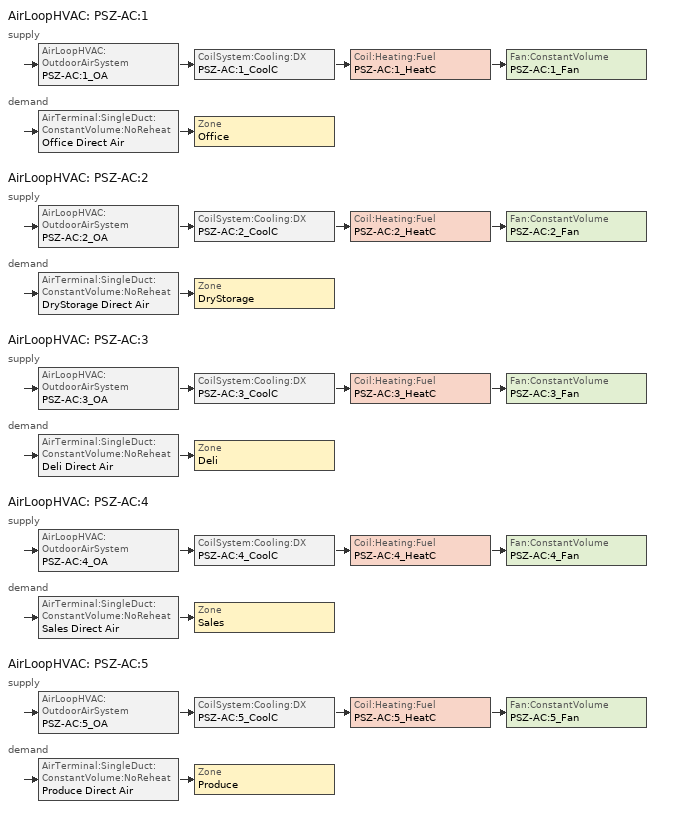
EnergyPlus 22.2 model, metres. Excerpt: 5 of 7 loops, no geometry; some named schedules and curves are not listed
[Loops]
AirLoopHVAC 'PSZ-AC:1'
 supply: AirLoopHVAC:OutdoorAirSystem 'PSZ-AC:1_OA' > CoilSystem:Cooling:DX 'PSZ-AC:1_CoolC' > Coil:Heating:Fuel 'PSZ-AC:1_HeatC' > Fan:ConstantVolume 'PSZ-AC:1_Fan'
 demand: AirTerminal:SingleDuct:ConstantVolume:NoReheat 'Office Direct Air' > Zone 'Office'
AirLoopHVAC 'PSZ-AC:2'
 supply: AirLoopHVAC:OutdoorAirSystem 'PSZ-AC:2_OA' > CoilSystem:Cooling:DX 'PSZ-AC:2_CoolC' > Coil:Heating:Fuel 'PSZ-AC:2_HeatC' > Fan:ConstantVolume 'PSZ-AC:2_Fan'
 demand: AirTerminal:SingleDuct:ConstantVolume:NoReheat 'DryStorage Direct Air' > Zone 'DryStorage'
AirLoopHVAC 'PSZ-AC:3'
 supply: AirLoopHVAC:OutdoorAirSystem 'PSZ-AC:3_OA' > CoilSystem:Cooling:DX 'PSZ-AC:3_CoolC' > Coil:Heating:Fuel 'PSZ-AC:3_HeatC' > Fan:ConstantVolume 'PSZ-AC:3_Fan'
 demand: AirTerminal:SingleDuct:ConstantVolume:NoReheat 'Deli Direct Air' > Zone 'Deli'
AirLoopHVAC 'PSZ-AC:4'
 supply: AirLoopHVAC:OutdoorAirSystem 'PSZ-AC:4_OA' > CoilSystem:Cooling:DX 'PSZ-AC:4_CoolC' > Coil:Heating:Fuel 'PSZ-AC:4_HeatC' > Fan:ConstantVolume 'PSZ-AC:4_Fan'
 demand: AirTerminal:SingleDuct:ConstantVolume:NoReheat 'Sales Direct Air' > Zone 'Sales'
AirLoopHVAC 'PSZ-AC:5'
 supply: AirLoopHVAC:OutdoorAirSystem 'PSZ-AC:5_OA' > CoilSystem:Cooling:DX 'PSZ-AC:5_CoolC' > Coil:Heating:Fuel 'PSZ-AC:5_HeatC' > Fan:ConstantVolume 'PSZ-AC:5_Fan'
 demand: AirTerminal:SingleDuct:ConstantVolume:NoReheat 'Produce Direct Air' > Zone 'Produce'
[Fan:ConstantVolume] Availability Schedule=HVACOperationSchd; Maximum Flow Rate {m3/s}=AUTOSIZE; Motor In Airstream Fraction=1
Name | Fan Total Efficiency | Pressure Rise {Pa} | Motor Efficiency
PSZ-AC:1_Fan | 0.53625 | 622 | 0.825
PSZ-AC:2_Fan; PSZ-AC:3_Fan; PSZ-AC:5_Fan | 0.56875 | 622 | 0.875
PSZ-AC:4_Fan | 0.5915 | 1109.648 | 0.91
[Fan:ZoneExhaust] Availability Schedule=HVACOperationSchd; Fan Total Efficiency=1; Pressure Rise {Pa}=1.0e-006
Name | Maximum Flow Rate {m3/s}
Deli Exhaust Fan | 0.3375
Sales Exhaust Fan | 1.0785
[Coil:Heating:Fuel] Availability Schedule=ALWAYS_ON; Fuel Type=NaturalGas; Nominal Capacity {W}=AUTOSIZE
Name | Burner Efficiency
PSZ-AC:1_HeatC; PSZ-AC:2_HeatC; PSZ-AC:5_HeatC | 0.8
PSZ-AC:3_HeatC; PSZ-AC:4_HeatC | 0.78
[Coil:Cooling:DX:SingleSpeed]
PSZ-AC:1_CoolC DXCoil: Availability Schedule=ALWAYS_ON; Gross Rated Total Cooling Capacity {W}=AUTOSIZE; Gross Rated Sensible Heat Ratio=AUTOSIZE; Gross Rated Cooling COP {W/W}=3.66668; Rated Air Flow Rate {m3/s}=AUTOSIZE; Total Cooling Capacity Function of Temperature Curve=Cool-Cap-fT; Total Cooling Capacity Function of Flow Fraction Curve=ConstantCubic; Energy Input Ratio Function of Temperature Curve=Cool-EIR-fT; Energy Input Ratio Function of Flow Fraction Curve=ConstantCubic; Part Load Fraction Correlation Curve=Cool-PLF-fPLR
[Coil:Cooling:DX:TwoSpeed] Availability Schedule=ALWAYS_ON; High Speed Gross Rated Total Cooling Capacity {W}=AUTOSIZE; High Speed Rated Sensible Heat Ratio=AUTOSIZE; High Speed Rated Air Flow Rate {m3/s}=AUTOSIZE; Total Cooling Capacity Function of Temperature Curve=Measured_CoolCStandard10Ton_CapFT; Total Cooling Capacity Function of Flow Fraction Curve=Measured_CoolCStandard10Ton_CapFF; Energy Input Ratio Function of Temperature Curve=Measured_CoolCStandard10Ton_EIRFT; Energy Input Ratio Function of Flow Fraction Curve=Measured_CoolCStandard10Ton_EIRFFF; Part Load Fraction Correlation Curve=No_PLR_Degredation; Low Speed Gross Rated Total Cooling Capacity {W}=AUTOSIZE; Low Speed Gross Rated Sensible Heat Ratio=AUTOSIZE; Low Speed Rated Air Flow Rate {m3/s}=AUTOSIZE; Low Speed Total Cooling Capacity Function of Temperature Curve=Measured_LowSpeedCoolCapLSFT; Low Speed Energy Input Ratio Function of Temperature Curve=Measured_LowSpeedCoolEIRLSFT
Name | High Speed Gross Rated Cooling COP {W/W} | Low Speed Gross Rated Cooling COP {W/W}
PSZ-AC:2_CoolC DXCoil; PSZ-AC:5_CoolC DXCoil | 3.50016 | 3.55227
PSZ-AC:3_CoolC DXCoil | 3.30033 | 3.34947
PSZ-AC:4_CoolC DXCoil | 3.23372 | 3.28187
[Zone equipment]
Deli: Deli Exhaust Fan, Deli Direct Air
DryStorage: DryStorage Direct Air
Office: Office Direct Air
Produce: Produce Direct Air
Sales: Sales Exhaust Fan, Sales Direct Air
[Sizing:Zone] Zone Cooling Design Supply Air Temperature Input Method=SupplyAirTemperature; Zone Cooling Design Supply Air Temperature {C}=14; Zone Heating Design Supply Air Temperature Input Method=SupplyAirTemperature; Zone Heating Design Supply Air Temperature {C}=40; Zone Cooling Design Supply Air Humidity Ratio {kgWater/kgDryAir}=0.0085; Zone Heating Design Supply Air Humidity Ratio {kgWater/kgDryAir}=0.008; Cooling Design Air Flow Method=DesignDay; Heating Design Air Flow Method=DesignDay; Account for Dedicated Outdoor Air System=No; Dedicated Outdoor Air System Control Strategy=NeutralSupplyAir; Dedicated Outdoor Air Low Setpoint Temperature for Design {C}=autosize; Dedicated Outdoor Air High Setpoint Temperature for Design {C}=autosize; Zone Load Sizing Method=Sensible Load Only No Latent Load; Zone Latent Cooling Design Supply Air Humidity Ratio Input Method=HumidityRatioDifference; Zone Cooling Design Supply Air Humidity Ratio Difference {kgWater/kgDryAir}=0.005; Zone Latent Heating Design Supply Air Humidity Ratio Input Method=HumidityRatioDifference; Zone Humidification Design Supply Air Humidity Ratio Difference {kgWater/kgDryAir}=0.005
Name | Design Specification Outdoor Air Object
Deli | SZ DSOA Deli
DryStorage | SZ DSOA DryStorage
Office | SZ DSOA Office
Produce | SZ DSOA Produce
Sales | SZ DSOA Sales
[DesignSpecification:OutdoorAir]
Name | Outdoor Air Method | Outdoor Air Flow per Zone Floor Area {m3/s-m2} | Outdoor Air Flow per Person {m3/s-person}
SZ DSOA Deli; SZ DSOA Produce; SZ DSOA Sales | Flow/Area | 0.0015
SZ DSOA DryStorage | Flow/Area | 0.00075
SZ DSOA Office | Flow/Person |  | 0.01
[ZoneControl:Thermostat] Control Type Schedule=Dual Zone Control Type Sched
Name | Zone or ZoneList | Control 1
Deli Thermostat | Deli | Deli DualSPSched
DryStorage Thermostat | DryStorage | DryStorage DualSPSched
Office Thermostat | Office | Office DualSPSched
Produce Thermostat | Produce | Produce DualSPSched
Sales Thermostat | Sales | Sales DualSPSched
[ThermostatSetpoint:DualSetpoint] Heating Setpoint Temperature Schedule=HTGSETP_SCH; Cooling Setpoint Temperature Schedule=CLGSETP_SCH
Deli DualSPSched; DryStorage DualSPSched; Office DualSPSched; Produce DualSPSched; Sales DualSPSched
[SetpointManager:SingleZone:Reheat] Control Variable=Temperature; Minimum Supply Air Temperature {C}=10; Maximum Supply Air Temperature {C}=50
Name | Control Zone | Setpoint Node or NodeList
SupAirTemp MngrDeli | Deli | PSZ-AC:3 Supply Equipment Outlet Node
SupAirTemp MngrDryStorage | DryStorage | PSZ-AC:2 Supply Equipment Outlet Node
SupAirTemp MngrOffice | Office | PSZ-AC:1 Supply Equipment Outlet Node
SupAirTemp MngrProduce | Produce | PSZ-AC:5 Supply Equipment Outlet Node
SupAirTemp MngrSales | Sales | PSZ-AC:4 Supply Equipment Outlet Node
[Sizing:System] Type of Load to Size On=Sensible; Design Outdoor Air Flow Rate {m3/s}=AUTOSIZE; Central Heating Maximum System Air Flow Ratio=1; Preheat Design Temperature {C}=7; Preheat Design Humidity Ratio {kgWater/kgDryAir}=0.008; Precool Design Temperature {C}=12.8; Precool Design Humidity Ratio {kgWater/kgDryAir}=0.008; Central Cooling Design Supply Air Temperature {C}=12.8; Central Heating Design Supply Air Temperature {C}=40; Type of Zone Sum to Use=NonCoincident; Central Cooling Design Supply Air Humidity Ratio {kgWater/kgDryAir}=0.0085; Central Heating Design Supply Air Humidity Ratio {kgWater/kgDryAir}=0.008; Cooling Supply Air Flow Rate Method=DesignDay; Heating Supply Air Flow Rate Method=DesignDay; System Outdoor Air Method=ZoneSum; Zone Maximum Outdoor Air Fraction=1; Cooling Design Capacity Method=CoolingDesignCapacity; Cooling Design Capacity {W}=autosize; Heating Design Capacity Method=HeatingDesignCapacity; Heating Design Capacity {W}=autosize; Central Cooling Capacity Control Method=OnOff
Name | 100% Outdoor Air in Cooling | 100% Outdoor Air in Heating
PSZ-AC:1; PSZ-AC:2; PSZ-AC:4; PSZ-AC:5 | No | No
PSZ-AC:3 | YES | YES
[Controller:OutdoorAir] Minimum Outdoor Air Flow Rate {m3/s}=AUTOSIZE; Maximum Outdoor Air Flow Rate {m3/s}=AUTOSIZE; Economizer Control Action Type=ModulateFlow; Economizer Maximum Limit Dry-Bulb Temperature {C}=28; Economizer Maximum Limit Enthalpy {J/kg}=64000; Economizer Minimum Limit Dry-Bulb Temperature {C}=-100; Lockout Type=NoLockout; Minimum Limit Type=FixedMinimum; Minimum Outdoor Air Schedule=MinOA_Sched
Name | Economizer Control Type
PSZ-AC:1_OA_Controller | NoEconomizer
PSZ-AC:2_OA_Controller; PSZ-AC:3_OA_Controller; PSZ-AC:4_OA_Controller; PSZ-AC:5_OA_Controller | DifferentialDryBulb
[AirLoopHVAC] Design Supply Air Flow Rate {m3/s}=AUTOSIZE
PSZ-AC:1; PSZ-AC:2; PSZ-AC:3; PSZ-AC:4; PSZ-AC:5
[CoilSystem:Cooling:DX] Availability Schedule=ALWAYS_ON
Name | Cooling Coil
PSZ-AC:1_CoolC | PSZ-AC:1_CoolC DXCoil
PSZ-AC:2_CoolC | PSZ-AC:2_CoolC DXCoil
PSZ-AC:3_CoolC | PSZ-AC:3_CoolC DXCoil
PSZ-AC:4_CoolC | PSZ-AC:4_CoolC DXCoil
PSZ-AC:5_CoolC | PSZ-AC:5_CoolC DXCoil
[AirTerminal:SingleDuct:ConstantVolume:NoReheat] Availability Schedule=ALWAYS_ON; Maximum Air Flow Rate {m3/s}=AUTOSIZE
Deli Direct Air; DryStorage Direct Air; Office Direct Air; Produce Direct Air; Sales Direct Air
[SetpointManager:MixedAir] Control Variable=Temperature
Name | Setpoint Node or NodeList
PSZ-AC:1_CoolC SAT Manager | PSZ-AC:1_CoolC-PSZ-AC:1_HeatCNode
PSZ-AC:1_HeatC MixedAir Manager | PSZ-AC:1_HeatC-PSZ-AC:1_FanNode
PSZ-AC:1_OAMixed Air Temp Manager | PSZ-AC:1_OA-PSZ-AC:1_CoolCNode
PSZ-AC:2_CoolC SAT Manager | PSZ-AC:2_CoolC-PSZ-AC:2_HeatCNode
PSZ-AC:2_HeatC MixedAir Manager | PSZ-AC:2_HeatC-PSZ-AC:2_FanNode
PSZ-AC:2_OAMixed Air Temp Manager | PSZ-AC:2_OA-PSZ-AC:2_CoolCNode
PSZ-AC:3_CoolC SAT Manager | PSZ-AC:3_CoolC-PSZ-AC:3_HeatCNode
PSZ-AC:3_HeatC MixedAir Manager | PSZ-AC:3_HeatC-PSZ-AC:3_FanNode
PSZ-AC:3_OAMixed Air Temp Manager | PSZ-AC:3_OA-PSZ-AC:3_CoolCNode
PSZ-AC:4_CoolC SAT Manager | PSZ-AC:4_CoolC-PSZ-AC:4_HeatCNode
PSZ-AC:4_HeatC MixedAir Manager | PSZ-AC:4_HeatC-PSZ-AC:4_FanNode
PSZ-AC:4_OAMixed Air Temp Manager | PSZ-AC:4_OA-PSZ-AC:4_CoolCNode
PSZ-AC:5_CoolC SAT Manager | PSZ-AC:5_CoolC-PSZ-AC:5_HeatCNode
PSZ-AC:5_HeatC MixedAir Manager | PSZ-AC:5_HeatC-PSZ-AC:5_FanNode
PSZ-AC:5_OAMixed Air Temp Manager | PSZ-AC:5_OA-PSZ-AC:5_CoolCNode
[Refrigeration:Case] Availability Schedule=ALWAYS_ON; Rated Ambient Temperature {C}=23.88; Rated Ambient Relative Humidity {percent}=55; Latent Case Credit Curve Type=CaseTemperatureMethod; Case Lighting Schedule=BLDG_LIGHT_SCH; Fraction of Lighting Energy to Case=1; Minimum Anti-Sweat Heater Power per Unit Length {W/m}=0; Under Case HVAC Return Air Fraction=0
Name | Zone | Rated Total Cooling Capacity per Unit Length {W/m} | Rated Latent Heat Ratio | Rated Runtime Fraction | Case Length {m} | Case Operating Temperature {C} | Latent Case Credit Curve | Standard Case Fan Power per Unit Length {W/m} | Operating Case Fan Power per Unit Length {W/m} | Standard Case Lighting Power per Unit Length {W/m} | Case Anti-Sweat Heater Power per Unit Length {W/m} | Anti-Sweat Heater Control Type | Humidity at Zero Anti-Sweat Heater Energy {percent} | Case Height {m} | Fraction of Anti-Sweat Heater Energy to Case | Case Defrost Power per Unit Length {W/m} | Case Defrost Type | Case Defrost Schedule | Case Defrost Drip-Down Schedule | Defrost Energy Correction Curve Type | Refrigerated Case Restocking Schedule | Case Credit Fraction Schedule
Deli_Case:1_ MULTIDECKDIARYANDDELICASE | Deli | 1442.25 | 0.3 | 0.85 | 3 | 2.2 | Deli_Case:1_ MULTIDECKDIARYANDDELICASEMultiShelfVertical_LatentEnergyMult | 87.6 | 87.6 | 38.7 | 65.6 | None | 0 | 0 | 0.2 | 0 | OffCycle | Deli_Case:1_ MULTIDECKDIARYANDDELICASE_CaseDefrost2aDaySched | Deli_Case:1_ MULTIDECKDIARYANDDELICASE_CaseDripDown2aDaySched | None | Deli_Case:1_ MULTIDECKDIARYANDDELICASE_CaseStockingSched | Deli_Case:1_ MULTIDECKDIARYANDDELICASE_CaseCreditReduxSched
Deli_Case:2_WALKINFREEZER | Deli | 461.52 | 0.1 | 0.4 | 4.8 | 2.2 | Deli_Case:2_WALKINFREEZERSingleShelfHorizontal_LatentEnergyMult | 97.1 | 97.1 | 26.25 | 0 | None | 0 | 0 | 0 | 511.8 | ELECTRIC | Deli_Case:2_WALKINFREEZER_CaseDefrost2aDaySched | Deli_Case:2_WALKINFREEZER_CaseDripDown2aDaySched | None | Deli_Case:2_WALKINFREEZER_WalkInStockingSched | Deli_Case:2_WALKINFREEZER_CaseCreditReduxSched
Produce_Case:1_ MULTIDECKDIARYANDDELICASE | Produce | 1442.25 | 0.3 | 0.85 | 30 | 2.2 | Produce_Case:1_ MULTIDECKDIARYANDDELICASEMultiShelfVertical_LatentEnergyMult | 41 | 41 | 60 | 0 | None | 0 | 0 | 0.2 | 0 | OffCycle | Produce_Case:1_ MULTIDECKDIARYANDDELICASE_CaseDefrost2aDaySched | Produce_Case:1_ MULTIDECKDIARYANDDELICASE_CaseDripDown2aDaySched | None | Produce_Case:1_ MULTIDECKDIARYANDDELICASE_CaseStockingSched | Produce_Case:1_ MULTIDECKDIARYANDDELICASE_CaseCreditReduxSched
Sales_Case:1_MEATDISPLAYCASE | Sales | 1442.25 | 0.1 | 0.85 | 33.58 | 2.2 | Sales_Case:1_MEATDISPLAYCASE_SingleShelfHorizontal_LatentEnergyMult | 87.6 | 87.6 | 38.7 | 65.6 | LINEAR | 35 | 1.5 | 0.2 | 443 | ELECTRIC | Sales_Case:1_MEATDISPLAYCASE_CaseDefrost2aDaySched | Sales_Case:1_MEATDISPLAYCASE_CaseDripDown2aDaySched |  | Sales_Case:1_MEATDISPLAYCASE_CaseStockingSched
Sales_Case:2_ MULTIDECKDIARYANDDELICASE | Sales | 1442.25 | 0.3 | 0.85 | 49.25 | 2.2 | Sales_Case:2_ MULTIDECKDIARYANDDELICASEMultiShelfVertical_LatentEnergyMult | 41 | 41 | 60 | 0 | None | 0 | 0 | 0.2 | 0 | OffCycle | Sales_Case:2_ MULTIDECKDIARYANDDELICASE_CaseDefrost2aDaySched | Sales_Case:2_ MULTIDECKDIARYANDDELICASE_CaseDripDown2aDaySched | None | Sales_Case:2_ MULTIDECKDIARYANDDELICASE_CaseStockingSched | Sales_Case:2_ MULTIDECKDIARYANDDELICASE_CaseCreditReduxSched
Sales_Case:3_GLASSDOORFROZENFOOD | Sales | 538.44 | 0.13 | 0.85 | 81.69 | -15 | Sales_Case:3_GLASSDOORFROZENFOODSingleShelfHorizontal_LatentEnergyMult | 65.6 | 65.6 | 108.3 | 233 | HeatBalanceMethod | 1.5 | 1.5 | 0.2 | 1312 | ELECTRIC | Sales_Case:3_GLASSDOORFROZENFOOD_CaseDefrost2aDaySched | Sales_Case:3_GLASSDOORFROZENFOOD_CaseDripDown2aDaySched |  | Sales_Case:3_GLASSDOORFROZENFOOD_CaseStockingSched | Sales_Case:3_GLASSDOORFROZENFOOD_CaseCreditReduxSched
Sales_Case:4_OPENWELLICECREAMDISPLAYCASE | Sales | 528.83 | 0.1 | 0.85 | 39.01 | -12 | Sales_Case:4_OPENWELLICECREAMDISPLAYCASESingleShelfHorizontal_LatentEnergyMult | 32.8 | 32.8 | 0 | 78.7 | LINEAR | 35 | 1.5 | 0.2 | 1378 | ELECTRIC | Sales_Case:4_OPENWELLICECREAMDISPLAYCASE_CaseDefrost2aDaySched | Sales_Case:4_OPENWELLICECREAMDISPLAYCASE_CaseDripDown2aDaySched | None | Sales_Case:4_OPENWELLICECREAMDISPLAYCASE_CaseStockingSched | Sales_Case:4_OPENWELLICECREAMDISPLAYCASE_CaseCreditReduxSched
Sales_Case:5_WALKINFREEZER | Sales | 461.52 | 0.1 | 0.4 | 10.44 | 2.2 | Sales_Case:5_WALKINFREEZERSingleShelfHorizontal_LatentEnergyMult | 97 | 97 | 26.25 | 0 | None | 0 | 0 | 0 | 511.8 | ELECTRIC | Sales_Case:5_WALKINFREEZER_CaseDefrost2aDaySched | Sales_Case:5_WALKINFREEZER_CaseDripDown2aDaySched | None | Sales_Case:5_WALKINFREEZER_WalkInStockingSched | Sales_Case:5_WALKINFREEZER_CaseCreditReduxSched
Sales_Case:6_WALKINFREEZER | Sales | 461.52 | 0.1 | 0.4 | 96.66 | 2.2 | Sales_Case:6_WALKINFREEZERSingleShelfHorizontal_LatentEnergyMult | 63 | 63 | 26.25 | 0 | None | 0 | 0 | 0 | 0 | NONE | Sales_Case:6_WALKINFREEZER_CaseDefrost2aDaySched | Sales_Case:6_WALKINFREEZER_CaseDripDown2aDaySched | None | Sales_Case:6_WALKINFREEZER_WalkInStockingSched | Sales_Case:6_WALKINFREEZER_CaseCreditReduxSched
Sales_Case:7_WALKINFREEZER | Sales | 615.36 | 0.1 | 0.4 | 38.1 | -23.3 | Sales_Case:7_WALKINFREEZERSingleShelfHorizontal_LatentEnergyMult | 105 | 105 | 26.25 | 0 | None | 0 | 0 | 0 | 761.15 | ELECTRIC | Sales_Case:7_WALKINFREEZER_CaseDefrost2aDaySched | Sales_Case:7_WALKINFREEZER_CaseDripDown2aDaySched | None | Sales_Case:7_WALKINFREEZER_WalkInStockingSched | Sales_Case:7_WALKINFREEZER_CaseCreditReduxSched
[Refrigeration:CompressorRack]
RACKD: Heat Rejection Location=OUTDOORS; Design Compressor Rack COP {W/W}=1.3; Compressor Rack COP Function of Temperature Curve=RACKD_RackCOPfTCurve; Design Condenser Fan Power {W}=4500; Condenser Fan Power Function of Temperature Curve=RACKD_RackCondFanCurve2; Condenser Type=AIRCOOLED; Refrigeration Case Name or WalkIn Name or CaseAndWalkInList=Sales_Case:7_WALKINFREEZER
[Refrigeration:CaseAndWalkInList]
Name | Case or WalkIn 1 | Case or WalkIn 2 | Case or WalkIn 3 | Case or WalkIn 4
RACKAcase list | Deli_Case:1_ MULTIDECKDIARYANDDELICASE | Sales_Case:1_MEATDISPLAYCASE | Sales_Case:2_ MULTIDECKDIARYANDDELICASE | Produce_Case:1_ MULTIDECKDIARYANDDELICASE
RACKBcase list | Sales_Case:3_GLASSDOORFROZENFOOD | Sales_Case:4_OPENWELLICECREAMDISPLAYCASE
RACKCcase list | Deli_Case:2_WALKINFREEZER | Sales_Case:5_WALKINFREEZER | Sales_Case:6_WALKINFREEZER | Bakery_Case:1_WALKINFREEZER
[Schedule:Compact]
ALWAYS_ON: Through: 12/31, For: AllDays, Until: 24:00, 1
BLDG_LIGHT_SCH: Through: 12/31, For: Weekdays, Until: 06:00, 0.05, Until: 08:00, 0.2, Until: 09:00, 0.5, Until: 18:00, 0.9, Until: 20:00, 0.6, Until: 21:00, 0.5, Until: 22:00, 0.2, Until: 24:00, 0.05, For: Saturday, Until: 06:00, 0.05, Until: 08:00, 0.1, Until: 09:00, 0.3, Until: 10:00, 0.6, Until: 18:00, 0.9, Until: 19:00, 0.5, Until: 21:00, 0.3, Until: 22:00, 0.1, Until: 24:00, 0.05, For: SummerDesignDay, Until: 24:00, 1, For: WinterDesignDay, Until: 24:00, 0, For: Sunday Holidays AllOtherDays, Until: 06:00, 0.05, Until: 10:00, 0.1, Until: 12:00, 0.4, Until: 17:00, 0.6, Until: 18:00, 0.4, Until: 22:00, 0.2, Until: 24:00, 0.05
HVACOperationSchd; MinOA_Sched: Through: 12/31, For: AllDays, Until: 06:00, 0, Until: 22:00, 1, Until: 24:00, 0
Dual Zone Control Type Sched: Through: 12/31, For: AllDays, Until: 24:00, 4
Deli_Case:1_ MULTIDECKDIARYANDDELICASE_CaseCreditReduxSched: Through: 12/31, For:AllDays, Interpolate:No, Until: 7:00, 0.2, Until: 21:00, 0.6, Until: 24:00, 0.2
Deli_Case:1_ MULTIDECKDIARYANDDELICASE_CaseDefrost2aDaySched; Deli_Case:2_WALKINFREEZER_CaseDefrost2aDaySched; Produce_Case:1_ MULTIDECKDIARYANDDELICASE_CaseDefrost2aDaySched: Through: 12/31, For:AllDays, Interpolate:Average, Until: 11:00, 0, Until: 11:20, 1, Until: 23:00, 0, Until: 23:20, 1, Until: 24:00, 0
Deli_Case:1_ MULTIDECKDIARYANDDELICASE_CaseDripDown2aDaySched; Deli_Case:2_WALKINFREEZER_CaseDripDown2aDaySched: Through: 12/31, For:AllDays, Interpolate:Average, Until: 11:00, 0, Until: 11:30, 1, Until: 23:00, 0, Until: 23:30, 1, Until: 24:00, 0
Deli_Case:1_ MULTIDECKDIARYANDDELICASE_CaseStockingSched: Through: 12/31, For:AllDays, Until: 13:00, 0, Until: 14:00, 50, Until: 15:00, 35, Until: 24:00, 0
Deli_Case:2_WALKINFREEZER_CaseCreditReduxSched: Through: 12/31, For:AllDays, Interpolate:No, Until: 7:00, 0.2, Until: 21:00, 0.4, Until: 24:00, 0.2
Deli_Case:2_WALKINFREEZER_WalkInStockingSched: Through: 12/31, For: Tuesday Friday, Until: 4:00, 0, Until: 5:00, 725, Until: 6:00, 417, Until: 7:00, 290, Until: 24:00, 0, For: AllOtherDays, Until: 4:00, 0, Until: 5:00, 125, Until: 6:00, 117, Until: 7:00, 90, Until: 19:00, 0, Until: 20:00, 125, Until: 21:00, 117, Until: 22:00, 90, Until: 24:00, 0
[Curve:Quadratic]
Name | Coefficient1 Constant | Coefficient2 x | Coefficient3 x**2 | Minimum Value of x | Maximum Value of x | Minimum Curve Output | Maximum Curve Output
Cool-PLF-fPLR | 0.909496 | 0.0986477 | -0.00819488 | 0 | 1 | 0.7 | 1
Measured_CoolCStandard10Ton_CapFF | 0.7685 | 0.2315 | 0 | 0.776 | 1.197
Measured_CoolCStandard10Ton_EIRFFF | 1.192 | -0.1917 | 0 | 0.776 | 1.197
No_PLR_Degredation | 1 | 0 | 0 | 0 | 1
[Curve:Cubic]
Name | Coefficient1 Constant | Coefficient2 x | Coefficient3 x**2 | Coefficient4 x**3 | Minimum Value of x | Maximum Value of x
ConstantCubic | 1 | 0 | 0 | 0 | -100 | 100
Deli_Case:1_ MULTIDECKDIARYANDDELICASEMultiShelfVertical_LatentEnergyMult; Produce_Case:1_ MULTIDECKDIARYANDDELICASEMultiShelfVertical_LatentEnergyMult | 0.0265263 | 0.00107803 | -6.02558e-05 | 1.23732e-06 | -35 | 20
Deli_Case:2_WALKINFREEZERSingleShelfHorizontal_LatentEnergyMult | 0.020376 | 0.00024378 | 1.14e-05 | 1.811e-07 | -35 | 20
[Curve:Biquadratic]
Name | Coefficient1 Constant | Coefficient2 x | Coefficient3 x**2 | Coefficient4 y | Coefficient5 y**2 | Coefficient6 x*y | Minimum Value of x | Maximum Value of x | Minimum Value of y | Maximum Value of y
Cool-Cap-fT | 0.971212 | -0.0152755 | 0.00144345 | -0.00039321 | -6.8364e-06 | -0.000290596 | -100 | 100 | -100 | 100
Cool-EIR-fT | 0.286871 | 0.0239022 | -0.000810648 | 0.0134585 | 0.000338936 | -0.000487004 | -100 | 100 | -100 | 100
Measured_LowSpeedCoolCapLSFT | 0.4136 | 0.03105 | 0 | 0.006952 | -0.0002128 | 0 | 11.1 | 29.4 | 10 | 50.3
Measured_CoolCStandard10Ton_CapFT | 0.52357 | 0.03478 | 0 | -0.001915 | -0.00010838 | 0 | 11.1 | 29.4 | 10 | 50.3
Measured_LowSpeedCoolEIRLSFT | 1.1389 | -0.04518 | 0.0014298 | 0.006044 | 0.0006745 | -0.0012325 | 11.1 | 29.4 | 10 | 50.3
Measured_CoolCStandard10Ton_EIRFT | 0.9847 | -0.04285 | 0.0013562 | 0.009934 | 0.0006398 | -0.001169 | 11.1 | 29.4 | 10 | 50.3
